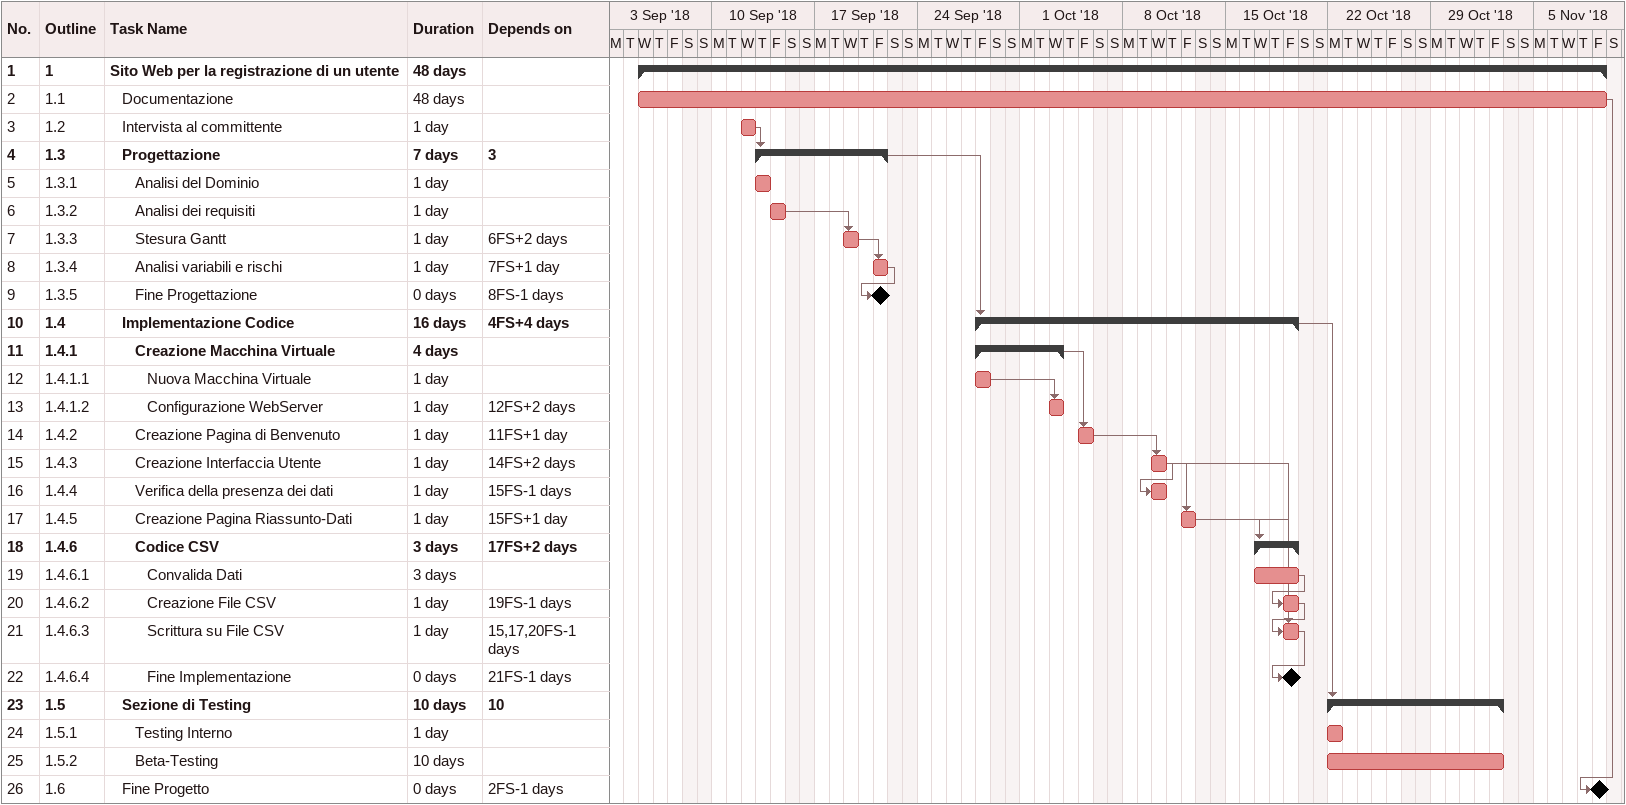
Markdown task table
| ID | WBS | Task | Duration | Start | Finish | Predecessors |
|---|---|---|---|---|---|---|
| 1 | 1 | **Sito Web per la registrazione di un utente** | 48d | 2018-09-05 | 2018-11-09 |  |
| 2 | 1.1 | Documentazione | 48d | 2018-09-05 | 2018-11-09 |  |
| 3 | 1.2 | Intervista al committente | 1d | 2018-09-12 | 2018-09-12 |  |
| 4 | 1.3 | **Progettazione** | 7d | 2018-09-13 | 2018-09-21 | 3 |
| 5 | 1.3.1 | Analisi del Dominio | 1d | 2018-09-13 | 2018-09-13 |  |
| 6 | 1.3.2 | Analisi dei requisiti | 1d | 2018-09-14 | 2018-09-14 |  |
| 7 | 1.3.3 | Stesura Gantt | 1d | 2018-09-19 | 2018-09-19 | 6FS+2d |
| 8 | 1.3.4 | Analisi variabili e rischi | 1d | 2018-09-21 | 2018-09-21 | 7FS+1d |
| 9 | 1.3.5 | Fine Progettazione | 0d | 2018-09-21 | 2018-09-21 | 8FS-1d |
| 10 | 1.4 | **Implementazione Codice** | 16d | 2018-09-28 | 2018-10-19 | 4FS+4d |
| 11 | 1.4.1 | **Creazione Macchina Virtuale** | 4d | 2018-09-28 | 2018-10-03 |  |
| 12 | 1.4.1.1 | Nuova Macchina Virtuale | 1d | 2018-09-28 | 2018-09-28 |  |
| 13 | 1.4.1.2 | Configurazione WebServer | 1d | 2018-10-03 | 2018-10-03 | 12FS+2d |
| 14 | 1.4.2 | Creazione Pagina di Benvenuto | 1d | 2018-10-05 | 2018-10-05 | 11FS+1d |
| 15 | 1.4.3 | Creazione Interfaccia Utente | 1d | 2018-10-10 | 2018-10-10 | 14FS+2d |
| 16 | 1.4.4 | Verifica della presenza dei dati | 1d | 2018-10-10 | 2018-10-10 | 15FS-1d |
| 17 | 1.4.5 | Creazione Pagina Riassunto-Dati | 1d | 2018-10-12 | 2018-10-12 | 15FS+1d |
| 18 | 1.4.6 | **Codice CSV** | 3d | 2018-10-17 | 2018-10-19 | 17FS+2d |
| 19 | 1.4.6.1 | Convalida Dati | 3d | 2018-10-17 | 2018-10-19 |  |
| 20 | 1.4.6.2 | Creazione File CSV | 1d | 2018-10-19 | 2018-10-19 | 19FS-1d |
| 21 | 1.4.6.3 | Scrittura su File CSV | 1d | 2018-10-19 | 2018-10-19 | 15, 17, 20FS-1d |
| 22 | 1.4.6.4 | Fine Implementazione | 0d | 2018-10-19 | 2018-10-19 | 21FS-1d |
| 23 | 1.5 | **Sezione di Testing** | 10d | 2018-10-22 | 2018-11-02 | 10 |
| 24 | 1.5.1 | Testing Interno | 1d | 2018-10-22 | 2018-10-22 |  |
| 25 | 1.5.2 | Beta-Testing | 10d | 2018-10-22 | 2018-11-02 |  |
| 26 | 1.6 | Fine Progetto | 0d | 2018-11-09 | 2018-11-09 | 2FS-1d |
